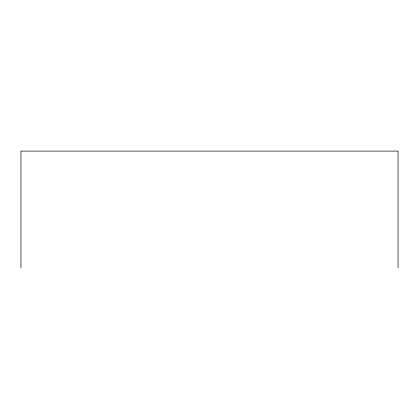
<?xml version="1.0" encoding="UTF-8"?>
<svg xmlns="http://www.w3.org/2000/svg" width="419" height="419" viewBox="0 0 419 419"><rect width="100%" height="100%" fill="white"/><g stroke="black" fill="none" stroke-linecap="round" stroke-linejoin="round"><path stroke-width="0.63" d="M398.05 267.898L398.05 151.102L20.95 151.102L20.95 267.898"/></g></svg>
